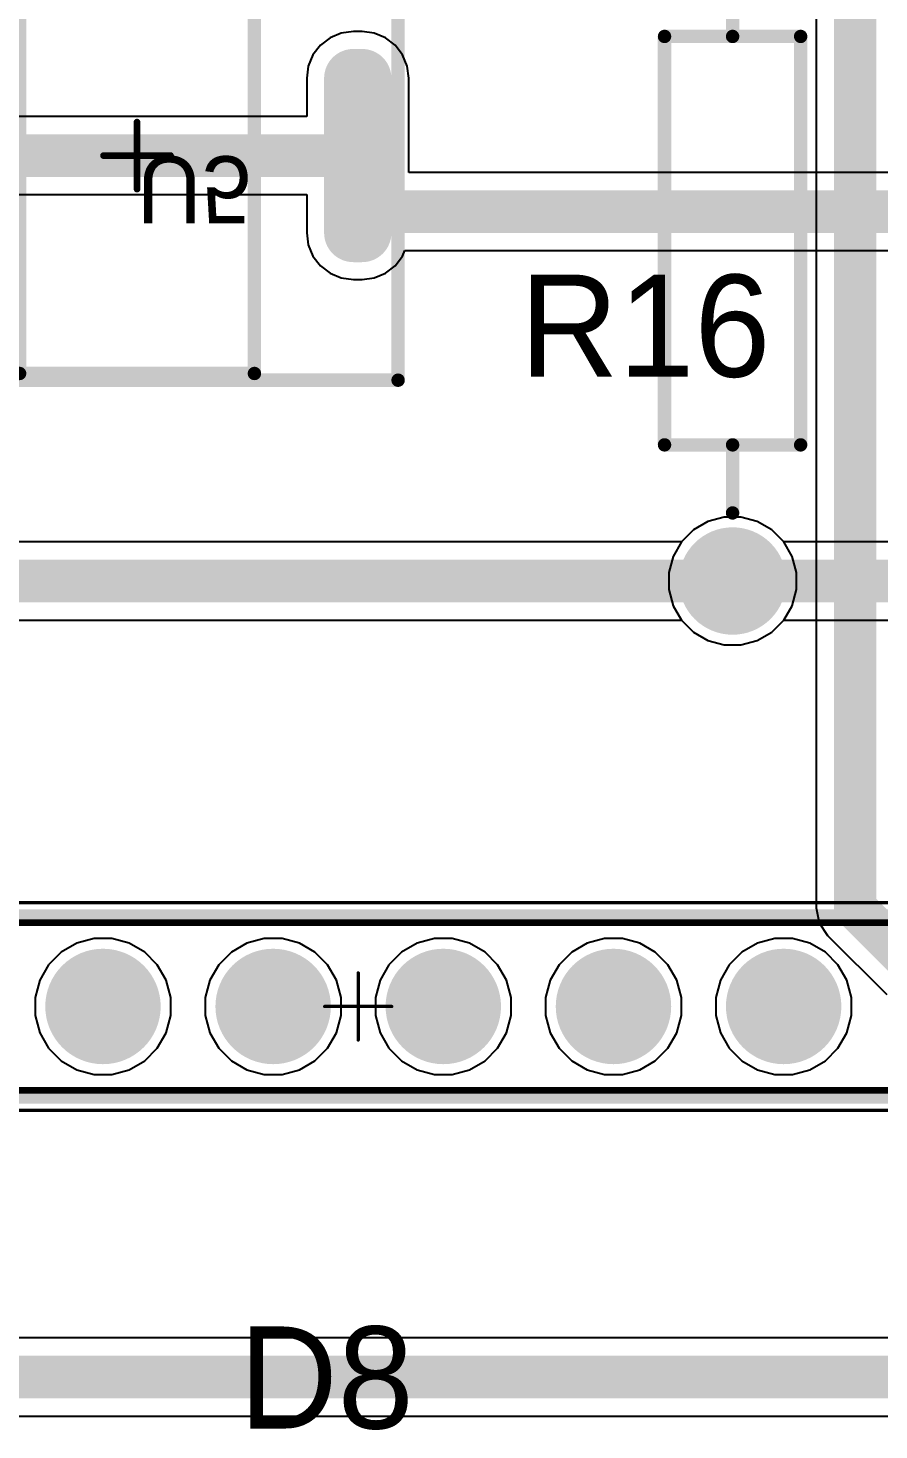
# Model space of a CAD drawing. Header units: millimetres. Extents: x 1.79 to 6.42, y 2.45 to 4.75.
# Drawn here: x 4.586 to 5.086, y 3.501 to 4.325 of the extents above; entities that cross this region are included whole.
import ezdxf

# ---------------------------------------------------------------- set-up
doc = ezdxf.new("R2010")
doc.units = ezdxf.units.MM
doc.header["$MEASUREMENT"] = 0
for name, color, linetype in [('BottomLayer', 5, 'Continuous'), ('BottomOverlay', 54, 'Continuous'), ('BottomPaste', 16, 'Continuous'), ('BottomSolder', 6, 'Continuous'), ('Mechanical13', 56, 'Continuous'), ('Mechanical15', 56, 'Continuous'), ('Mechanical20', 56, 'Continuous'), ('Mechanical21', 56, 'Continuous'), ('Mechanical23', 56, 'Continuous'), ('Mechanical24', 56, 'Continuous'), ('MultiLayer', 9, 'Continuous'), ('PadHoleLayer', 156, 'Continuous'), ('TopLayer', 1, 'Continuous'), ('TopOverlay', 2, 'Continuous'), ('TopSolder', 216, 'Continuous')]:
    doc.layers.add(name, color=color, linetype=linetype)

# ---------------------------------------------------------------- blocks, each defined once
blk = doc.blocks.new('61301611821_1')
at = {"layer": 'BottomLayer', "const_width": 0.02992}
for points in [[(-0.16496, 0, 1), (-0.13504, 0, 1)], [(-0.06496, 0, 1), (-0.03504, 0, 1)], [(0.03504, 0, 1), (0.06496, 0, 1)], [(0.13504, 0, 1), (0.16496, 0, 1)], [(0.23504, 0, 1), (0.26496, 0, 1)]]:
    blk.add_lwpolyline(points, format="xyb", close=True, dxfattribs=at)
at = {"layer": 'BottomSolder', "const_width": 0.03392}
for points in [[(-0.16696, 0, 1), (-0.13304, 0, 1)], [(-0.06696, 0, 1), (-0.03304, 0, 1)], [(0.03304, 0, 1), (0.06696, 0, 1)], [(0.13304, 0, 1), (0.16696, 0, 1)], [(0.23304, 0, 1), (0.26696, 0, 1)]]:
    blk.add_lwpolyline(points, format="xyb", close=True, dxfattribs=at)
at = {"layer": 'Mechanical13', "const_width": 0.00394}
for points in [[(-0.80984, 0.04921), (0.80984, 0.04921)], [(-0.80984, -0.04921), (0.80984, -0.04921)]]:
    blk.add_lwpolyline(points, dxfattribs=at)
at = {"layer": 'Mechanical15', "const_width": 0.00197}
for points in [[(-0.82264, 0.06102), (0.82264, 0.06102)], [(0, -0.01969), (0, 0.01969)], [(-0.01969, 0), (0.01969, 0)], [(-0.82264, -0.06102), (0.82264, -0.06102)]]:
    blk.add_lwpolyline(points, dxfattribs=at)
at = {"layer": 'Mechanical15', "const_width": 0.000984}
for points in [[(-0.00049, 0.01969, 1), (0.00049, 0.01969, 1)], [(-0.02018, 0, 1), (-0.01919, 0, 1)], [(0.01919, 0, 1), (0.02018, 0, 1)], [(-0.00049, -0.01969, 1), (0.00049, -0.01969, 1)]]:
    blk.add_lwpolyline(points, format="xyb", close=True, dxfattribs=at)
at = {"layer": 'MultiLayer', "const_width": 0.02992}
for points in [[(-0.16496, 0, 1), (-0.13504, 0, 1)], [(-0.06496, 0, 1), (-0.03504, 0, 1)], [(0.03504, 0, 1), (0.06496, 0, 1)], [(0.13504, 0, 1), (0.16496, 0, 1)], [(0.23504, 0, 1), (0.26496, 0, 1)]]:
    blk.add_lwpolyline(points, format="xyb", close=True, dxfattribs=at)
at = {"layer": 'PadHoleLayer', "const_width": 0.02008}
for points in [[(-0.16004, 0, 1), (-0.13996, 0, 1)], [(-0.06004, 0, 1), (-0.03996, 0, 1)], [(0.03996, 0, 1), (0.06004, 0, 1)], [(0.13996, 0, 1), (0.16004, 0, 1)], [(0.23996, 0, 1), (0.26004, 0, 1)]]:
    blk.add_lwpolyline(points, format="xyb", close=True, dxfattribs=at)
at = {"layer": 'TopLayer', "const_width": 0.02992}
for points in [[(-0.16496, 0, 1), (-0.13504, 0, 1)], [(-0.06496, 0, 1), (-0.03504, 0, 1)], [(0.03504, 0, 1), (0.06496, 0, 1)], [(0.13504, 0, 1), (0.16496, 0, 1)], [(0.23504, 0, 1), (0.26496, 0, 1)]]:
    blk.add_lwpolyline(points, format="xyb", close=True, dxfattribs=at)
at = {"layer": 'TopOverlay', "const_width": 0.00787}
for points in [[(-0.81476, 0.05315), (0.81476, 0.05315)], [(-0.81476, -0.05315), (0.81476, -0.05315)]]:
    blk.add_lwpolyline(points, dxfattribs=at)
at = {"layer": 'TopSolder', "const_width": 0.03392}
for points in [[(-0.16696, 0, 1), (-0.13304, 0, 1)], [(-0.06696, 0, 1), (-0.03304, 0, 1)], [(0.03304, 0, 1), (0.06696, 0, 1)], [(0.13304, 0, 1), (0.16696, 0, 1)], [(0.23304, 0, 1), (0.26696, 0, 1)]]:
    blk.add_lwpolyline(points, format="xyb", close=True, dxfattribs=at)
blk = doc.blocks.new('AXIAL_0_4_6')
at = {"layer": 'BottomLayer', "const_width": 0.02756}
for points in [[(-0.21378, 0, 1), (-0.18622, 0, 1)], [(0.18622, 0, 1), (0.21378, 0, 1)]]:
    blk.add_lwpolyline(points, format="xyb", close=True, dxfattribs=at)
at = {"layer": 'BottomSolder', "const_width": 0.03156}
for points in [[(-0.21578, 0, 1), (-0.18422, 0, 1)], [(0.18422, 0, 1), (0.21578, 0, 1)]]:
    blk.add_lwpolyline(points, format="xyb", close=True, dxfattribs=at)
at = {"layer": 'MultiLayer', "const_width": 0.02756}
for points in [[(-0.21378, 0, 1), (-0.18622, 0, 1)], [(0.18622, 0, 1), (0.21378, 0, 1)]]:
    blk.add_lwpolyline(points, format="xyb", close=True, dxfattribs=at)
at = {"layer": 'PadHoleLayer', "const_width": 0.01673}
for points in [[(-0.20837, 0, 1), (-0.19163, 0, 1)], [(0.19163, 0, 1), (0.20837, 0, 1)]]:
    blk.add_lwpolyline(points, format="xyb", close=True, dxfattribs=at)
at = {"layer": 'TopLayer', "const_width": 0.02756}
for points in [[(-0.21378, 0, 1), (-0.18622, 0, 1)], [(0.18622, 0, 1), (0.21378, 0, 1)]]:
    blk.add_lwpolyline(points, format="xyb", close=True, dxfattribs=at)
at = {"layer": 'TopOverlay', "const_width": 0.00787}
for points in [[(-0.12, 0.04), (-0.12, -0.04)], [(-0.12, 0.04), (0.12, 0.04)], [(0.12, 0.04), (0.12, -0.04)], [(-0.16, 0), (-0.12, 0)], [(0.12, 0), (0.16, 0)], [(-0.12, -0.04), (0.12, -0.04)]]:
    blk.add_lwpolyline(points, dxfattribs=at)
at = {"layer": 'TopOverlay', "const_width": 0.00394}
for points in [[(-0.12197, 0.04, 1), (-0.11803, 0.04, 1)], [(-0.12197, 0.04, 1), (-0.11803, 0.04, 1)], [(0.11803, 0.04, 1), (0.12197, 0.04, 1)], [(0.11803, 0.04, 1), (0.12197, 0.04, 1)], [(-0.16197, 0, 1), (-0.15803, 0, 1)], [(-0.12197, 0, 1), (-0.11803, 0, 1)], [(0.11803, 0, 1), (0.12197, 0, 1)], [(0.15803, 0, 1), (0.16197, 0, 1)], [(-0.12197, -0.04, 1), (-0.11803, -0.04, 1)], [(-0.12197, -0.04, 1), (-0.11803, -0.04, 1)], [(0.11803, -0.04, 1), (0.12197, -0.04, 1)], [(0.11803, -0.04, 1), (0.12197, -0.04, 1)]]:
    blk.add_lwpolyline(points, format="xyb", close=True, dxfattribs=at)
at = {"layer": 'TopSolder', "const_width": 0.03156}
for points in [[(-0.21578, 0, 1), (-0.18422, 0, 1)], [(0.18422, 0, 1), (0.21578, 0, 1)]]:
    blk.add_lwpolyline(points, format="xyb", close=True, dxfattribs=at)
blk = doc.blocks.new('FP_AMS1117_IPC_C_B_11')
at = {"layer": 'BottomLayer'}
for points, const_width in [([(-0.14091, 0.09016, 1), (-0.12374, 0.09016, 1)], 0.01717), ([(-0.14091, 0.09016, 1), (-0.12374, 0.09016, 1)], 0.01717), ([(-0.13571, 0.09016, 1), (-0.11854, 0.09016, 1)], 0.01717), ([(-0.13571, 0.09016, 1), (-0.11854, 0.09016, 1)], 0.01717), ([(0.11855, 0.04544, 1), (0.13575, 0.04544, 1)], 0.0172), ([(0.12369, 0.04544, 1), (0.14089, 0.04544, 1)], 0.0172), ([(-0.14091, 0, 1), (-0.12374, 0, 1)], 0.01717), ([(-0.14091, 0, 1), (-0.12374, 0, 1)], 0.01717), ([(-0.13571, 0, 1), (-0.11854, 0, 1)], 0.01717), ([(-0.13571, 0, 1), (-0.11854, 0, 1)], 0.01717), ([(0.11855, -0.04544, 1), (0.13575, -0.04544, 1)], 0.0172), ([(0.12369, -0.04544, 1), (0.14089, -0.04544, 1)], 0.0172)]:
    blk.add_lwpolyline(points, format="xyb", close=True, dxfattribs=dict(at, const_width=const_width))
for points in [[(-0.13233, 0.07299), (-0.12712, 0.07299), (-0.13233, 0.10733), (-0.12712, 0.10733)], [(-0.14949, 0.09016), (-0.10995, 0.09016), (-0.14949, 0.09016), (-0.10995, 0.09016)], [(0.12715, -0.06264), (0.13229, -0.06264), (0.12715, 0.06264), (0.13229, 0.06264)], [(0.10995, -0.04544), (0.14949, -0.04544), (0.10995, 0.04544), (0.14949, 0.04544)], [(-0.13233, -0.01717), (-0.12712, -0.01717), (-0.13233, 0.01717), (-0.12712, 0.01717)], [(-0.14949, 0), (-0.10995, 0), (-0.14949, 0), (-0.10995, 0)], [(-0.14949, -0.10733), (-0.10995, -0.10733), (-0.14949, -0.07299), (-0.10995, -0.07299)]]:
    blk.add_solid(points, dxfattribs=at)
at = {"layer": 'BottomOverlay', "const_width": 0.00787}
for points in [[(-0.069, -0.12805), (-0.069, 0.12805)], [(-0.069, 0.12805), (0.069, 0.12805)], [(0.069, -0.12805), (0.069, 0.12805)], [(-0.069, -0.12805), (0.069, -0.12805)]]:
    blk.add_lwpolyline(points, dxfattribs=at)
at = {"layer": 'BottomOverlay'}
for points, const_width in [([(-0.07096, 0.12805, 1), (-0.06703, 0.12805, 1)], 0.00394), ([(-0.07096, 0.12805, 1), (-0.06703, 0.12805, 1)], 0.00394), ([(0.06703, 0.12805, 1), (0.07096, 0.12805, 1)], 0.00394), ([(0.06703, 0.12805, 1), (0.07096, 0.12805, 1)], 0.00394), ([(-0.1248, -0.1378, 1), (-0.13465, -0.1378, 1)], 0.00984), ([(-0.07096, -0.12805, 1), (-0.06703, -0.12805, 1)], 0.00394), ([(-0.07096, -0.12805, 1), (-0.06703, -0.12805, 1)], 0.00394), ([(0.06703, -0.12805, 1), (0.07096, -0.12805, 1)], 0.00394), ([(0.06703, -0.12805, 1), (0.07096, -0.12805, 1)], 0.00394), ([(-0.13711, -0.1378, 1), (-0.13219, -0.1378, 1)], 0.00492), ([(-0.12726, -0.1378, 1), (-0.12234, -0.1378, 1)], 0.00492)]:
    blk.add_lwpolyline(points, format="xyb", close=True, dxfattribs=dict(at, const_width=const_width))
at = {"layer": 'BottomPaste'}
for points, const_width in [([(-0.14091, 0.09016, 1), (-0.12374, 0.09016, 1)], 0.01717), ([(-0.14091, 0.09016, 1), (-0.12374, 0.09016, 1)], 0.01717), ([(-0.13571, 0.09016, 1), (-0.11854, 0.09016, 1)], 0.01717), ([(-0.13571, 0.09016, 1), (-0.11854, 0.09016, 1)], 0.01717), ([(0.11855, 0.04544, 1), (0.13575, 0.04544, 1)], 0.0172), ([(0.12369, 0.04544, 1), (0.14089, 0.04544, 1)], 0.0172), ([(-0.14091, 0, 1), (-0.12374, 0, 1)], 0.01717), ([(-0.14091, 0, 1), (-0.12374, 0, 1)], 0.01717), ([(-0.13571, 0, 1), (-0.11854, 0, 1)], 0.01717), ([(-0.13571, 0, 1), (-0.11854, 0, 1)], 0.01717), ([(0.11855, -0.04544, 1), (0.13575, -0.04544, 1)], 0.0172), ([(0.12369, -0.04544, 1), (0.14089, -0.04544, 1)], 0.0172)]:
    blk.add_lwpolyline(points, format="xyb", close=True, dxfattribs=dict(at, const_width=const_width))
for points in [[(-0.13233, 0.07299), (-0.12712, 0.07299), (-0.13233, 0.10733), (-0.12712, 0.10733)], [(-0.14949, 0.09016), (-0.10995, 0.09016), (-0.14949, 0.09016), (-0.10995, 0.09016)], [(0.12715, -0.06264), (0.13229, -0.06264), (0.12715, 0.06264), (0.13229, 0.06264)], [(0.10995, -0.04544), (0.14949, -0.04544), (0.10995, 0.04544), (0.14949, 0.04544)], [(-0.13233, -0.01717), (-0.12712, -0.01717), (-0.13233, 0.01717), (-0.12712, 0.01717)], [(-0.14949, 0), (-0.10995, 0), (-0.14949, 0), (-0.10995, 0)], [(-0.14949, -0.10733), (-0.10995, -0.10733), (-0.14949, -0.07299), (-0.10995, -0.07299)]]:
    blk.add_solid(points, dxfattribs=at)
at = {"layer": 'BottomSolder'}
for points, const_width in [([(-0.14091, 0.09016, 1), (-0.12374, 0.09016, 1)], 0.01717), ([(-0.14091, 0.09016, 1), (-0.12374, 0.09016, 1)], 0.01717), ([(-0.13571, 0.09016, 1), (-0.11854, 0.09016, 1)], 0.01717), ([(-0.13571, 0.09016, 1), (-0.11854, 0.09016, 1)], 0.01717), ([(0.11855, 0.04544, 1), (0.13575, 0.04544, 1)], 0.0172), ([(0.12369, 0.04544, 1), (0.14089, 0.04544, 1)], 0.0172), ([(-0.14091, 0, 1), (-0.12374, 0, 1)], 0.01717), ([(-0.14091, 0, 1), (-0.12374, 0, 1)], 0.01717), ([(-0.13571, 0, 1), (-0.11854, 0, 1)], 0.01717), ([(-0.13571, 0, 1), (-0.11854, 0, 1)], 0.01717), ([(0.11855, -0.04544, 1), (0.13575, -0.04544, 1)], 0.0172), ([(0.12369, -0.04544, 1), (0.14089, -0.04544, 1)], 0.0172)]:
    blk.add_lwpolyline(points, format="xyb", close=True, dxfattribs=dict(at, const_width=const_width))
for points in [[(-0.13233, 0.07299), (-0.12712, 0.07299), (-0.13233, 0.10733), (-0.12712, 0.10733)], [(-0.14949, 0.09016), (-0.10995, 0.09016), (-0.14949, 0.09016), (-0.10995, 0.09016)], [(0.12715, -0.06264), (0.13229, -0.06264), (0.12715, 0.06264), (0.13229, 0.06264)], [(0.10995, -0.04544), (0.14949, -0.04544), (0.10995, 0.04544), (0.14949, 0.04544)], [(-0.13233, -0.01717), (-0.12712, -0.01717), (-0.13233, 0.01717), (-0.12712, 0.01717)], [(-0.14949, 0), (-0.10995, 0), (-0.14949, 0), (-0.10995, 0)], [(-0.14949, -0.10733), (-0.10995, -0.10733), (-0.14949, -0.07299), (-0.10995, -0.07299)]]:
    blk.add_solid(points, dxfattribs=at)
at = {"layer": 'Mechanical20', "const_width": 0.00787}
for points in [[(-0.15343, -0.13199), (-0.15343, 0.13199)], [(-0.15343, 0.13199), (0.15343, 0.13199)], [(0.15343, -0.13199), (0.15343, 0.13199)], [(-0.15343, -0.13199), (0.15343, -0.13199)]]:
    blk.add_lwpolyline(points, dxfattribs=at)
at = {"layer": 'Mechanical20', "const_width": 0.00394}
for points in [[(-0.1554, 0.13199, 1), (-0.15146, 0.13199, 1)], [(-0.1554, 0.13199, 1), (-0.15146, 0.13199, 1)], [(0.15146, 0.13199, 1), (0.1554, 0.13199, 1)], [(0.15146, 0.13199, 1), (0.1554, 0.13199, 1)], [(-0.1554, -0.13199, 1), (-0.15146, -0.13199, 1)], [(-0.1554, -0.13199, 1), (-0.15146, -0.13199, 1)], [(0.15146, -0.13199, 1), (0.1554, -0.13199, 1)], [(0.15146, -0.13199, 1), (0.1554, -0.13199, 1)]]:
    blk.add_lwpolyline(points, format="xyb", close=True, dxfattribs=at)
at = {"layer": 'Mechanical21', "const_width": 0.00787}
for points in [[(-0.15343, -0.13199), (-0.15343, 0.13199)], [(-0.15343, 0.13199), (0.15343, 0.13199)], [(0.15343, -0.13199), (0.15343, 0.13199)], [(-0.15343, -0.13199), (0.15343, -0.13199)]]:
    blk.add_lwpolyline(points, dxfattribs=at)
at = {"layer": 'Mechanical21', "const_width": 0.00394}
for points in [[(-0.1554, 0.13199, 1), (-0.15146, 0.13199, 1)], [(-0.1554, 0.13199, 1), (-0.15146, 0.13199, 1)], [(0.15146, 0.13199, 1), (0.1554, 0.13199, 1)], [(0.15146, 0.13199, 1), (0.1554, 0.13199, 1)], [(-0.1554, -0.13199, 1), (-0.15146, -0.13199, 1)], [(-0.1554, -0.13199, 1), (-0.15146, -0.13199, 1)], [(0.15146, -0.13199, 1), (0.1554, -0.13199, 1)], [(0.15146, -0.13199, 1), (0.1554, -0.13199, 1)]]:
    blk.add_lwpolyline(points, format="xyb", close=True, dxfattribs=at)
at = {"layer": 'Mechanical23', "const_width": 0.00787}
for points in [[(-0.069, -0.12805), (-0.069, 0.12805)], [(-0.069, 0.12805), (0.069, 0.12805)], [(0.069, -0.12805), (0.069, 0.12805)], [(-0.069, -0.12805), (0.069, -0.12805)]]:
    blk.add_lwpolyline(points, dxfattribs=at)
at = {"layer": 'Mechanical23', "const_width": 0.00394}
for points in [[(-0.07096, 0.12805, 1), (-0.06703, 0.12805, 1)], [(-0.07096, 0.12805, 1), (-0.06703, 0.12805, 1)], [(0.06703, 0.12805, 1), (0.07096, 0.12805, 1)], [(0.06703, 0.12805, 1), (0.07096, 0.12805, 1)], [(-0.07096, -0.12805, 1), (-0.06703, -0.12805, 1)], [(-0.07096, -0.12805, 1), (-0.06703, -0.12805, 1)], [(0.06703, -0.12805, 1), (0.07096, -0.12805, 1)], [(0.06703, -0.12805, 1), (0.07096, -0.12805, 1)]]:
    blk.add_lwpolyline(points, format="xyb", close=True, dxfattribs=at)
at = {"layer": 'Mechanical24', "const_width": 0.00394}
for points in [[(0, -0.01969), (0, 0.01968)], [(-0.01969, 0), (0.01968, 0)]]:
    blk.add_lwpolyline(points, dxfattribs=at)
at = {"layer": 'Mechanical24', "const_width": 0.00197}
for points in [[(-0.00098, 0.01968, 1), (0.00098, 0.01968, 1)], [(-0.02067, 0, 1), (-0.0187, 0, 1)], [(0.0187, 0, 1), (0.02067, 0, 1)], [(-0.00098, -0.01969, 1), (0.00098, -0.01969, 1)]]:
    blk.add_lwpolyline(points, format="xyb", close=True, dxfattribs=at)
at = {"layer": 'Mechanical20', "text_generation_flag": 2}
blk.add_text('U5', height=0.03937, rotation=180, dxfattribs=at).set_placement((0, -0.00042))

msp = doc.modelspace()

# ---------------------------------------------------------------- linework, layer by layer
at = {"layer": 'BottomLayer'}
for p, q in [((4.76344, 4.3192), (4.75776, 4.31484)), ((4.77005, 4.32194), (4.76344, 4.3192)), ((4.77715, 4.32288), (4.77005, 4.32194)), ((4.78229, 4.32288), (4.77715, 4.32288)), ((4.78939, 4.32194), (4.78229, 4.32288)), ((4.79601, 4.3192), (4.78939, 4.32194)), ((4.80169, 4.31484), (4.79601, 4.3192)), ((4.7534, 4.30916), (4.75065, 4.30254)), ((4.75776, 4.31484), (4.7534, 4.30916)), ((4.80605, 4.30916), (4.80169, 4.31484)), ((4.80879, 4.30254), (4.80605, 4.30916)), ((4.75065, 4.30254), (4.74972, 4.29544)), ((4.80973, 4.29544), (4.80879, 4.30254)), ((4.74972, 4.29544), (4.74972, 4.27294)), ((4.80973, 4.24), (4.80973, 4.29544)), ((4.74972, 4.27294), (4.53761, 4.27294)), ((5.35374, 4.24), (4.80973, 4.24)), ((4.53761, 4.22706), (4.74972, 4.22706)), ((4.74972, 4.22706), (4.74972, 4.20456)), ((4.74972, 4.20456), (4.75065, 4.19746)), ((4.75065, 4.19746), (4.7534, 4.19084)), ((4.80605, 4.19084), (4.80741, 4.19412)), ((4.80741, 4.19412), (5.34423, 4.19412)), ((4.7534, 4.19084), (4.75776, 4.18516)), ((4.75776, 4.18516), (4.76344, 4.1808)), ((4.79601, 4.1808), (4.80169, 4.18516)), ((4.80169, 4.18516), (4.80605, 4.19084)), ((4.76344, 4.1808), (4.77005, 4.17806)), ((4.77005, 4.17806), (4.77715, 4.17712)), ((4.77715, 4.17712), (4.78229, 4.17712)), ((4.78229, 4.17712), (4.78939, 4.17806)), ((4.78939, 4.17806), (4.79601, 4.1808)), ((4.99506, 4.03756), (4.9855, 4.035)), ((5.00494, 4.03756), (4.99506, 4.03756)), ((5.0145, 4.035), (5.00494, 4.03756)), ((4.97694, 4.03005), (4.96995, 4.02306)), ((4.9855, 4.035), (4.97694, 4.03005)), ((5.02306, 4.03005), (5.0145, 4.035)), ((5.03005, 4.02306), (5.02306, 4.03005)), ((4.96988, 4.02294), (4.47013, 4.02294)), ((4.96995, 4.02306), (4.96988, 4.02294)), ((5.03012, 4.02294), (5.03005, 4.02306)), ((5.21988, 4.02294), (5.03012, 4.02294)), ((4.46063, 3.97706), (4.96988, 3.97706)), ((4.96988, 3.97706), (4.96995, 3.97694)), ((4.96995, 3.97694), (4.97694, 3.96995)), ((5.02306, 3.96995), (5.03005, 3.97694)), ((5.03005, 3.97694), (5.03012, 3.97706)), ((5.03012, 3.97706), (5.21988, 3.97706)), ((4.97694, 3.96995), (4.9855, 3.965)), ((4.9855, 3.965), (4.99506, 3.96244)), ((4.99506, 3.96244), (5.00494, 3.96244)), ((5.00494, 3.96244), (5.0145, 3.965)), ((5.0145, 3.965), (5.02306, 3.96995)), ((4.62474, 3.78992), (4.61459, 3.7872)), ((4.63526, 3.78992), (4.62474, 3.78992)), ((4.64541, 3.7872), (4.63526, 3.78992)), ((4.72474, 3.78992), (4.71459, 3.7872)), ((4.73526, 3.78992), (4.72474, 3.78992)), ((4.74541, 3.7872), (4.73526, 3.78992)), ((4.82474, 3.78992), (4.81459, 3.7872)), ((4.83526, 3.78992), (4.82474, 3.78992)), ((4.84541, 3.7872), (4.83526, 3.78992)), ((4.92474, 3.78992), (4.91459, 3.7872)), ((4.93526, 3.78992), (4.92474, 3.78992)), ((4.94541, 3.7872), (4.93526, 3.78992)), ((5.02474, 3.78992), (5.01459, 3.7872)), ((5.03526, 3.78992), (5.02474, 3.78992)), ((5.04541, 3.7872), (5.03526, 3.78992)), ((4.60549, 3.78194), (4.59806, 3.77451)), ((4.61459, 3.7872), (4.60549, 3.78194)), ((4.65451, 3.78194), (4.64541, 3.7872)), ((4.66194, 3.77451), (4.65451, 3.78194)), ((4.70549, 3.78194), (4.69806, 3.77451)), ((4.71459, 3.7872), (4.70549, 3.78194)), ((4.75451, 3.78194), (4.74541, 3.7872)), ((4.76194, 3.77451), (4.75451, 3.78194)), ((4.80549, 3.78194), (4.79806, 3.77451)), ((4.81459, 3.7872), (4.80549, 3.78194)), ((4.85451, 3.78194), (4.84541, 3.7872)), ((4.86194, 3.77451), (4.85451, 3.78194)), ((4.90549, 3.78194), (4.89806, 3.77451)), ((4.91459, 3.7872), (4.90549, 3.78194)), ((4.95451, 3.78194), (4.94541, 3.7872)), ((4.96194, 3.77451), (4.95451, 3.78194)), ((5.00549, 3.78194), (4.99806, 3.77451)), ((5.01459, 3.7872), (5.00549, 3.78194)), ((5.05451, 3.78194), (5.04541, 3.7872)), ((5.06194, 3.77451), (5.05451, 3.78194)), ((4.59806, 3.77451), (4.5928, 3.76541)), ((4.6672, 3.76541), (4.66194, 3.77451)), ((4.69806, 3.77451), (4.6928, 3.76541)), ((4.7672, 3.76541), (4.76194, 3.77451)), ((4.79806, 3.77451), (4.7928, 3.76541)), ((4.8672, 3.76541), (4.86194, 3.77451)), ((4.89806, 3.77451), (4.8928, 3.76541)), ((4.9672, 3.76541), (4.96194, 3.77451)), ((4.99806, 3.77451), (4.9928, 3.76541)), ((5.0672, 3.76541), (5.06194, 3.77451)), ((4.5928, 3.76541), (4.59008, 3.75526)), ((4.66992, 3.75526), (4.6672, 3.76541)), ((4.6928, 3.76541), (4.69008, 3.75526)), ((4.76992, 3.75526), (4.7672, 3.76541)), ((4.7928, 3.76541), (4.79008, 3.75526)), ((4.86992, 3.75526), (4.8672, 3.76541)), ((4.8928, 3.76541), (4.89008, 3.75526)), ((4.96992, 3.75526), (4.9672, 3.76541)), ((4.9928, 3.76541), (4.99008, 3.75526)), ((5.06992, 3.75526), (5.0672, 3.76541)), ((4.59008, 3.75526), (4.59008, 3.74474)), ((4.66992, 3.74474), (4.66992, 3.75526)), ((4.69008, 3.75526), (4.69008, 3.74474)), ((4.76992, 3.74474), (4.76992, 3.75526)), ((4.79008, 3.75526), (4.79008, 3.74474)), ((4.86992, 3.74474), (4.86992, 3.75526)), ((4.89008, 3.75526), (4.89008, 3.74474)), ((4.96992, 3.74474), (4.96992, 3.75526)), ((4.99008, 3.75526), (4.99008, 3.74474)), ((5.06992, 3.74474), (5.06992, 3.75526)), ((4.59008, 3.74474), (4.5928, 3.73459)), ((4.6672, 3.73459), (4.66992, 3.74474)), ((4.69008, 3.74474), (4.6928, 3.73459)), ((4.7672, 3.73459), (4.76992, 3.74474)), ((4.79008, 3.74474), (4.7928, 3.73459)), ((4.8672, 3.73459), (4.86992, 3.74474)), ((4.89008, 3.74474), (4.8928, 3.73459)), ((4.9672, 3.73459), (4.96992, 3.74474)), ((4.99008, 3.74474), (4.9928, 3.73459)), ((5.0672, 3.73459), (5.06992, 3.74474)), ((4.5928, 3.73459), (4.59806, 3.72549)), ((4.66194, 3.72549), (4.6672, 3.73459)), ((4.6928, 3.73459), (4.69806, 3.72549)), ((4.76194, 3.72549), (4.7672, 3.73459)), ((4.7928, 3.73459), (4.79806, 3.72549)), ((4.86194, 3.72549), (4.8672, 3.73459)), ((4.8928, 3.73459), (4.89806, 3.72549)), ((4.96194, 3.72549), (4.9672, 3.73459)), ((4.9928, 3.73459), (4.99806, 3.72549)), ((5.06194, 3.72549), (5.0672, 3.73459)), ((4.59806, 3.72549), (4.60549, 3.71806)), ((4.65451, 3.71806), (4.66194, 3.72549)), ((4.69806, 3.72549), (4.70549, 3.71806)), ((4.75451, 3.71806), (4.76194, 3.72549)), ((4.79806, 3.72549), (4.80549, 3.71806)), ((4.85451, 3.71806), (4.86194, 3.72549)), ((4.89806, 3.72549), (4.90549, 3.71806)), ((4.95451, 3.71806), (4.96194, 3.72549)), ((4.99806, 3.72549), (5.00549, 3.71806)), ((5.05451, 3.71806), (5.06194, 3.72549)), ((4.60549, 3.71806), (4.61459, 3.7128)), ((4.64541, 3.7128), (4.65451, 3.71806)), ((4.70549, 3.71806), (4.71459, 3.7128)), ((4.74541, 3.7128), (4.75451, 3.71806)), ((4.80549, 3.71806), (4.81459, 3.7128)), ((4.84541, 3.7128), (4.85451, 3.71806)), ((4.90549, 3.71806), (4.91459, 3.7128)), ((4.94541, 3.7128), (4.95451, 3.71806)), ((5.00549, 3.71806), (5.01459, 3.7128)), ((5.04541, 3.7128), (5.05451, 3.71806)), ((4.61459, 3.7128), (4.62474, 3.71008)), ((4.62474, 3.71008), (4.63526, 3.71008)), ((4.63526, 3.71008), (4.64541, 3.7128)), ((4.71459, 3.7128), (4.72474, 3.71008)), ((4.72474, 3.71008), (4.73526, 3.71008)), ((4.73526, 3.71008), (4.74541, 3.7128)), ((4.81459, 3.7128), (4.82474, 3.71008)), ((4.82474, 3.71008), (4.83526, 3.71008)), ((4.83526, 3.71008), (4.84541, 3.7128)), ((4.91459, 3.7128), (4.92474, 3.71008)), ((4.92474, 3.71008), (4.93526, 3.71008)), ((4.93526, 3.71008), (4.94541, 3.7128)), ((5.01459, 3.7128), (5.02474, 3.71008)), ((5.02474, 3.71008), (5.03526, 3.71008)), ((5.03526, 3.71008), (5.04541, 3.7128)), ((5.47278, 3.55523), (4.3742, 3.55523)), ((4.29173, 3.50935), (5.48229, 3.50935))]:
    msp.add_line(p, q, dxfattribs=at)
at = {"layer": 'BottomLayer', "const_width": 0.025}
for points in [[(4.52028, 4.25), (4.77972, 4.25)], [(4.77972, 4.22397), (4.77972, 4.25)], [(4.77972, 4.22397), (4.78664, 4.21706)], [(4.78664, 4.21706), (5.35374, 4.21706)], [(4.46063, 4), (5, 4)], [(5, 4), (5.25, 4)], [(4.28223, 3.53229), (5.48229, 3.53229)]]:
    msp.add_lwpolyline(points, dxfattribs=at)
at = {"layer": 'BottomLayer', "const_width": 0.0125}
for points in [[(4.77347, 4.25, 1), (4.78597, 4.25, 1)], [(4.77347, 4.25, 1), (4.78597, 4.25, 1)], [(4.77347, 4.22397, 1), (4.78597, 4.22397, 1)], [(4.77347, 4.22397, 1), (4.78597, 4.22397, 1)], [(4.78039, 4.21706, 1), (4.79289, 4.21706, 1)], [(4.78039, 4.21706, 1), (4.79289, 4.21706, 1)], [(4.99375, 4, 1), (5.00625, 4, 1)], [(4.99375, 4, 1), (5.00625, 4, 1)]]:
    msp.add_lwpolyline(points, format="xyb", close=True, dxfattribs=at)
at = {"layer": 'TopLayer'}
for p, q in [((5.04909, 4.38926), (5.04909, 3.80797)), ((4.99506, 4.03756), (4.9855, 4.035)), ((5.00494, 4.03756), (4.99506, 4.03756)), ((5.0145, 4.035), (5.00494, 4.03756)), ((4.97694, 4.03005), (4.96995, 4.02306)), ((4.9855, 4.035), (4.97694, 4.03005)), ((5.02306, 4.03005), (5.0145, 4.035)), ((5.03005, 4.02306), (5.02306, 4.03005)), ((4.96995, 4.02306), (4.965, 4.0145)), ((5.035, 4.0145), (5.03005, 4.02306)), ((4.965, 4.0145), (4.96244, 4.00494)), ((5.03756, 4.00494), (5.035, 4.0145)), ((4.96244, 4.00494), (4.96244, 3.99506)), ((5.03756, 3.99506), (5.03756, 4.00494)), ((4.96244, 3.99506), (4.965, 3.9855)), ((5.035, 3.9855), (5.03756, 3.99506)), ((4.965, 3.9855), (4.96995, 3.97694)), ((5.03005, 3.97694), (5.035, 3.9855)), ((4.96995, 3.97694), (4.97694, 3.96995)), ((5.02306, 3.96995), (5.03005, 3.97694)), ((4.97694, 3.96995), (4.9855, 3.965)), ((4.9855, 3.965), (4.99506, 3.96244)), ((4.99506, 3.96244), (5.00494, 3.96244)), ((5.00494, 3.96244), (5.0145, 3.965)), ((5.0145, 3.965), (5.02306, 3.96995)), ((5.04909, 3.80797), (5.05084, 3.79919)), ((5.05084, 3.79919), (5.05581, 3.79174)), ((4.62474, 3.78992), (4.61459, 3.7872)), ((4.63526, 3.78992), (4.62474, 3.78992)), ((4.64541, 3.7872), (4.63526, 3.78992)), ((4.72474, 3.78992), (4.71459, 3.7872)), ((4.73526, 3.78992), (4.72474, 3.78992)), ((4.74541, 3.7872), (4.73526, 3.78992)), ((4.82474, 3.78992), (4.81459, 3.7872)), ((4.83526, 3.78992), (4.82474, 3.78992)), ((4.84541, 3.7872), (4.83526, 3.78992)), ((4.92474, 3.78992), (4.91459, 3.7872)), ((4.93526, 3.78992), (4.92474, 3.78992)), ((4.94541, 3.7872), (4.93526, 3.78992)), ((5.02474, 3.78992), (5.01459, 3.7872)), ((5.03526, 3.78992), (5.02474, 3.78992)), ((5.04541, 3.7872), (5.03526, 3.78992)), ((5.05581, 3.79174), (5.09055, 3.75701)), ((4.60549, 3.78194), (4.59806, 3.77451)), ((4.61459, 3.7872), (4.60549, 3.78194)), ((4.65451, 3.78194), (4.64541, 3.7872)), ((4.66194, 3.77451), (4.65451, 3.78194)), ((4.70549, 3.78194), (4.69806, 3.77451)), ((4.71459, 3.7872), (4.70549, 3.78194)), ((4.75451, 3.78194), (4.74541, 3.7872)), ((4.76194, 3.77451), (4.75451, 3.78194)), ((4.80549, 3.78194), (4.79806, 3.77451)), ((4.81459, 3.7872), (4.80549, 3.78194)), ((4.85451, 3.78194), (4.84541, 3.7872)), ((4.86194, 3.77451), (4.85451, 3.78194)), ((4.90549, 3.78194), (4.89806, 3.77451)), ((4.91459, 3.7872), (4.90549, 3.78194)), ((4.95451, 3.78194), (4.94541, 3.7872)), ((4.96194, 3.77451), (4.95451, 3.78194)), ((5.00549, 3.78194), (4.99806, 3.77451)), ((5.01459, 3.7872), (5.00549, 3.78194)), ((5.05451, 3.78194), (5.04541, 3.7872)), ((5.06194, 3.77451), (5.05451, 3.78194)), ((4.59806, 3.77451), (4.5928, 3.76541)), ((4.6672, 3.76541), (4.66194, 3.77451)), ((4.69806, 3.77451), (4.6928, 3.76541)), ((4.7672, 3.76541), (4.76194, 3.77451)), ((4.79806, 3.77451), (4.7928, 3.76541)), ((4.8672, 3.76541), (4.86194, 3.77451)), ((4.89806, 3.77451), (4.8928, 3.76541)), ((4.9672, 3.76541), (4.96194, 3.77451)), ((4.99806, 3.77451), (4.9928, 3.76541)), ((5.0672, 3.76541), (5.06194, 3.77451)), ((4.5928, 3.76541), (4.59008, 3.75526)), ((4.66992, 3.75526), (4.6672, 3.76541)), ((4.6928, 3.76541), (4.69008, 3.75526)), ((4.76992, 3.75526), (4.7672, 3.76541)), ((4.7928, 3.76541), (4.79008, 3.75526)), ((4.86992, 3.75526), (4.8672, 3.76541)), ((4.8928, 3.76541), (4.89008, 3.75526)), ((4.96992, 3.75526), (4.9672, 3.76541)), ((4.9928, 3.76541), (4.99008, 3.75526)), ((5.06992, 3.75526), (5.0672, 3.76541)), ((4.59008, 3.75526), (4.59008, 3.74474)), ((4.66992, 3.74474), (4.66992, 3.75526)), ((4.69008, 3.75526), (4.69008, 3.74474)), ((4.76992, 3.74474), (4.76992, 3.75526)), ((4.79008, 3.75526), (4.79008, 3.74474)), ((4.86992, 3.74474), (4.86992, 3.75526)), ((4.89008, 3.75526), (4.89008, 3.74474)), ((4.96992, 3.74474), (4.96992, 3.75526)), ((4.99008, 3.75526), (4.99008, 3.74474)), ((5.06992, 3.74474), (5.06992, 3.75526)), ((4.59008, 3.74474), (4.5928, 3.73459)), ((4.6672, 3.73459), (4.66992, 3.74474)), ((4.69008, 3.74474), (4.6928, 3.73459)), ((4.7672, 3.73459), (4.76992, 3.74474)), ((4.79008, 3.74474), (4.7928, 3.73459)), ((4.8672, 3.73459), (4.86992, 3.74474)), ((4.89008, 3.74474), (4.8928, 3.73459)), ((4.9672, 3.73459), (4.96992, 3.74474)), ((4.99008, 3.74474), (4.9928, 3.73459)), ((5.0672, 3.73459), (5.06992, 3.74474)), ((4.5928, 3.73459), (4.59806, 3.72549)), ((4.66194, 3.72549), (4.6672, 3.73459)), ((4.6928, 3.73459), (4.69806, 3.72549)), ((4.76194, 3.72549), (4.7672, 3.73459)), ((4.7928, 3.73459), (4.79806, 3.72549)), ((4.86194, 3.72549), (4.8672, 3.73459)), ((4.8928, 3.73459), (4.89806, 3.72549)), ((4.96194, 3.72549), (4.9672, 3.73459)), ((4.9928, 3.73459), (4.99806, 3.72549)), ((5.06194, 3.72549), (5.0672, 3.73459)), ((4.59806, 3.72549), (4.60549, 3.71806)), ((4.65451, 3.71806), (4.66194, 3.72549)), ((4.69806, 3.72549), (4.70549, 3.71806)), ((4.75451, 3.71806), (4.76194, 3.72549)), ((4.79806, 3.72549), (4.80549, 3.71806)), ((4.85451, 3.71806), (4.86194, 3.72549)), ((4.89806, 3.72549), (4.90549, 3.71806)), ((4.95451, 3.71806), (4.96194, 3.72549)), ((4.99806, 3.72549), (5.00549, 3.71806)), ((5.05451, 3.71806), (5.06194, 3.72549)), ((4.60549, 3.71806), (4.61459, 3.7128)), ((4.64541, 3.7128), (4.65451, 3.71806)), ((4.70549, 3.71806), (4.71459, 3.7128)), ((4.74541, 3.7128), (4.75451, 3.71806)), ((4.80549, 3.71806), (4.81459, 3.7128)), ((4.84541, 3.7128), (4.85451, 3.71806)), ((4.90549, 3.71806), (4.91459, 3.7128)), ((4.94541, 3.7128), (4.95451, 3.71806)), ((5.00549, 3.71806), (5.01459, 3.7128)), ((5.04541, 3.7128), (5.05451, 3.71806)), ((4.61459, 3.7128), (4.62474, 3.71008)), ((4.62474, 3.71008), (4.63526, 3.71008)), ((4.63526, 3.71008), (4.64541, 3.7128)), ((4.71459, 3.7128), (4.72474, 3.71008)), ((4.72474, 3.71008), (4.73526, 3.71008)), ((4.73526, 3.71008), (4.74541, 3.7128)), ((4.81459, 3.7128), (4.82474, 3.71008)), ((4.82474, 3.71008), (4.83526, 3.71008)), ((4.83526, 3.71008), (4.84541, 3.7128)), ((4.91459, 3.7128), (4.92474, 3.71008)), ((4.92474, 3.71008), (4.93526, 3.71008)), ((4.93526, 3.71008), (4.94541, 3.7128)), ((5.01459, 3.7128), (5.02474, 3.71008)), ((5.02474, 3.71008), (5.03526, 3.71008)), ((5.03526, 3.71008), (5.04541, 3.7128))]:
    msp.add_line(p, q, dxfattribs=at)
at = {"layer": 'TopLayer', "const_width": 0.025}
for points in [[(5.07203, 3.80797), (5.07203, 4.39876)], [(5.07203, 3.80797), (5.13, 3.75)]]:
    msp.add_lwpolyline(points, dxfattribs=at)
at = {"layer": 'TopLayer', "const_width": 0.0125}
msp.add_lwpolyline([(5.06578, 3.80797, 1), (5.07828, 3.80797, 1)], format="xyb", close=True, dxfattribs=at)
msp.add_lwpolyline([(5.06578, 3.80797, 1), (5.07828, 3.80797, 1)], format="xyb", close=True, dxfattribs=at)

# ---------------------------------------------------------------- block references
at = {"rotation": 90}
msp.add_blockref('AXIAL_0_4_6', (5, 4.2), dxfattribs=at)
for name, p in [('FP_AMS1117_IPC_C_B_11', (4.65, 4.25)), ('61301611821_1', (4.78, 3.75))]:
    msp.add_blockref(name, p)

# ---------------------------------------------------------------- texts
at = {"layer": 'TopOverlay'}
for s, p in [('R16', (4.87502, 4.12001)), ('D8', (4.71, 3.502))]:
    msp.add_text(s, height=0.06, dxfattribs=at).set_placement(p)

doc.saveas('drawing.dxf')
